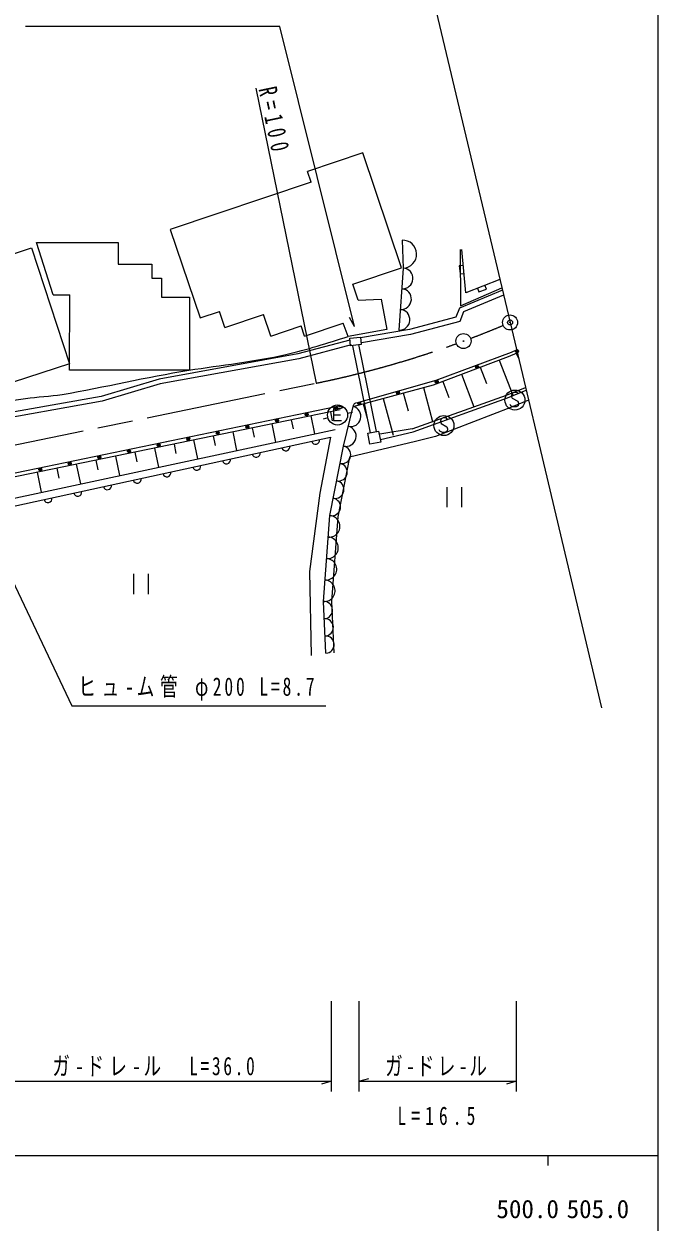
# Model space of a CAD drawing. Units: millimetres, scale not verified. Extents: x 40000 to 680000, y 20000 to 380000.
# Drawn here: x 515766 to 579000, y 198357 to 317761 of the extents above; entities that cross this region are included whole.
import ezdxf
from ezdxf.enums import TextEntityAlignment as Align

# ---------------------------------------------------------------- set-up
doc = ezdxf.new("R2010")
doc.units = ezdxf.units.MM
doc.header["$LTSCALE"] = 1000
doc.header["$PDMODE"] = 32
doc.header["$PDSIZE"] = 500
doc.linetypes.add('CHAIN', pattern=[18.5, 12, -1.5, 3.5, -1.5])
for name, color, linetype, lineweight in [('M-BGD', 7, 'Continuous', 25), ('M-BMK', 2, 'CHAIN', 13), ('M-BMK-SRVR', 3, 'Continuous', 25), ('M-STR-HTXT', 7, 'Continuous', 13), ('M-STR-STRC', 7, 'Continuous', 25), ('M-TTL-BAND', 7, 'Continuous', 25)]:
    doc.layers.add(name, color=color, linetype=linetype, lineweight=lineweight)
doc.layers.add('M-OTRS', color=6, linetype='Continuous')
doc.styles.add('ＭＳ ゴシック', font='')
doc.styles.get('ＭＳ ゴシック').set_extended_font_data('MS Gothic')

msp = doc.modelspace()

# ---------------------------------------------------------------- linework, layer by layer
at = {"layer": 'M-BGD'}
for p, q in [((549560, 304913), (544039, 303048)), ((544392, 302002), (544039, 303048)), ((510899, 293594), (516517, 295437)), ((517001, 295989), (525165, 295984)), ((518686, 290755), (517001, 295989)), ((525165, 295984), (525164, 293809)), ((525164, 293809), (528504, 293807)), ((528504, 293807), (528503, 292417)), ((528503, 292417), (529476, 292417)), ((529476, 292417), (529475, 290544)), ((549104, 290222), (548563, 291822)), ((518686, 290755), (520328, 290754)), ((529475, 290544), (532280, 290542)), ((532280, 290542), (532276, 283264)), ((533333, 288462), (535257, 289113)), ((535799, 287509), (535257, 289113)), ((535799, 287509), (539647, 288810)), ((540377, 286648), (539647, 288810)), ((543758, 286657), (547603, 287956)), ((540377, 286648), (543414, 287674)), ((543758, 286657), (543414, 287674)), ((550338, 277021), (548568, 285689)), ((550925, 277141), (549156, 285809)), ((563151, 284257), (564529, 280778)), ((564861, 284941), (565102, 284381)), ((561277, 283552), (561892, 281916)), ((549157, 280069), (556874, 282256)), ((557530, 282143), (558135, 280535)), ((559404, 282848), (560624, 279604)), ((553594, 280983), (554074, 279203)), ((555594, 281522), (556509, 278126)), ((546877, 279596), (511450, 272285)), ((547171, 279657), (546877, 279596)), ((548868, 279987), (549157, 280069)), ((549595, 279905), (549983, 278467)), ((551595, 280444), (552587, 276764)), ((547302, 279309), (510263, 271681)), ((542428, 278305), (542616, 277395)), ((544378, 278707), (544750, 276899)), ((546079, 278509), (545599, 278369)), ((546327, 279108), (546512, 278211)), ((546638, 278791), (547318, 278790)), ((548022, 278971), (548514, 279061)), ((536580, 277101), (536964, 275239)), ((538530, 277502), (538720, 276578)), ((540479, 277904), (540857, 276069)), ((554482, 277398), (551246, 276864)), ((551321, 276341), (554583, 277116)), ((530732, 275896), (530928, 274945)), ((532681, 276298), (533070, 274409)), ((534631, 276699), (534824, 275762)), ((524884, 274692), (525284, 272749)), ((526833, 275093), (527032, 274129)), ((528783, 275495), (529177, 273579)), ((519036, 273487), (519240, 272496)), ((520985, 273889), (521391, 271919)), ((522934, 274290), (523136, 273312)), ((517086, 273086), (517497, 271089)), ((557921, 271600), (557925, 269600)), ((559445, 269603), (559441, 271603)), ((526674, 262945), (526675, 260945)), ((528195, 260946), (528194, 262946))]:
    msp.add_line(p, q, dxfattribs=at)
for points in [[(548563, 291822), (553427, 293465), (549560, 304913)], [(544392, 302002), (530360, 297261), (533333, 288462)], [(553483, 296206), (553593, 293432), (553143, 287250)], [(516517, 295437), (520301, 283899), (514682, 282056)], [(559259, 295285), (559287, 289673), (563420, 291465)], [(563223, 292295), (559829, 290964), (559429, 295279)], [(559576, 293691), (559178, 293654), (559252, 292858), (559650, 292894)], [(560993, 291420), (561140, 291048), (561884, 291340), (561738, 291712)], [(532276, 283264), (520324, 283271), (520328, 290754)], [(549104, 290222), (551390, 290338), (551939, 287294), (548091, 286618), (547603, 287956)], [(563476, 291229), (559210, 289450), (558850, 288526), (554218, 287312), (549334, 286466)], [(563593, 290736), (559598, 289070), (559223, 288107), (554324, 286823), (549419, 285973)], [(548266, 286261), (543063, 284874), (529245, 282370), (523466, 280644), (511583, 278533)], [(548395, 285778), (543172, 284385), (529361, 281883), (523582, 280157), (511671, 278041)], [(548596, 279635), (556593, 281791), (564087, 284609), (564959, 284983)], [(556874, 282256), (564371, 285048), (564886, 285290)], [(554482, 277398), (563896, 280779), (565775, 281546)], [(554583, 277116), (564003, 280499), (565845, 281250)], [(545882, 255049), (545642, 260206), (546284, 268761), (547639, 275689), (548596, 279635)], [(566079, 280266), (564372, 279569), (556819, 276652), (554815, 276143), (548237, 274581), (547078, 268654), (546443, 260194), (546681, 255086)], [(547438, 279430), (546638, 279431), (546638, 278231), (547438, 278230)], [(547171, 279657), (547249, 279673), (547300, 279673), (547365, 279656), (547410, 279635), (547448, 279602), (547489, 279549), (547509, 279502), (547515, 279473)], [(548648, 279665), (548637, 279704), (548640, 279767), (548655, 279823), (548689, 279885), (548729, 279927), (548791, 279966), (548868, 279987)], [(505116, 259779), (507313, 260722), (510471, 268586), (511657, 269845), (546785, 277333)], [(504925, 258929), (508275, 260136), (511661, 269028), (546333, 276591)], [(546333, 276591), (545272, 271010), (544232, 263187), (544403, 254809)]]:
    msp.add_lwpolyline(points, dxfattribs=at)
for points in [[(549403, 285799), (548324, 285699), (548255, 286446), (549334, 286546)], [(551346, 276083), (550271, 275874), (550057, 276969), (551133, 277179)]]:
    msp.add_lwpolyline(points, close=True, dxfattribs=at)
for centre, radius in [((564950, 285155), 150), ((564950, 285155), 90), ((564950, 285155), 30), ((560942, 283610), 150), ((560942, 283610), 90), ((560942, 283610), 30), ((556915, 282111), 150), ((556927, 282115), 150), ((556915, 282111), 90), ((556927, 282115), 90), ((556915, 282111), 30), ((556927, 282115), 30), ((553056, 281018), 150), ((553056, 281018), 90), ((553056, 281018), 30), ((547038, 278790), 1000), ((546907, 279449), 150), ((546907, 279449), 90), ((546907, 279449), 30), ((549198, 279925), 150), ((549198, 279925), 90), ((549198, 279925), 30), ((541003, 278231), 150), ((541003, 278231), 90), ((541003, 278231), 30), ((543955, 278840), 150), ((543955, 278840), 90), ((543955, 278840), 30), ((535098, 277012), 150), ((535098, 277012), 90), ((535098, 277012), 30), ((538051, 277621), 150), ((538051, 277621), 90), ((538051, 277621), 30), ((529194, 275794), 150), ((529194, 275794), 90), ((529194, 275794), 30), ((532146, 276403), 150), ((532146, 276403), 90), ((532146, 276403), 30), ((523289, 274575), 150), ((523289, 274575), 90), ((526241, 275184), 150), ((526241, 275184), 90), ((526241, 275184), 30), ((517385, 273356), 150), ((517385, 273356), 90), ((520337, 273966), 150), ((520337, 273966), 90), ((520337, 273966), 30), ((523289, 274575), 30), ((517385, 273356), 30)]:
    msp.add_circle(centre, radius, dxfattribs=at)
for centre, radius, start, end in [((553538, 294819), 1388, 272.28131, 92.28131), ((553518, 292402), 1033, 265.83109, 85.83109), ((553368, 290341), 1033, 265.83109, 85.83109), ((553218, 288280), 1033, 265.83109, 85.83109), ((524860, 379931), 100000, 293.19092, 293.19122), ((548356, 278649), 1015, 256.36718, 76.36718), ((547878, 276676), 1015, 256.36718, 76.36718), ((544850, 276268), 400, 192.30509, 12.30509), ((538919, 274974), 400, 192.30509, 12.30509), ((541885, 275621), 400, 192.30509, 12.30509), ((547469, 274823), 882, 258.93631, 78.93631), ((532988, 273680), 400, 192.30509, 12.30509), ((535954, 274327), 400, 192.30509, 12.30509), ((547131, 273091), 882, 258.93631, 78.93631), ((527057, 272387), 400, 192.30509, 12.30509), ((530023, 273034), 400, 192.30509, 12.30509), ((521126, 271093), 400, 192.30509, 12.30509), ((524092, 271740), 400, 192.30509, 12.30509), ((546792, 271359), 882, 258.93631, 78.93631), ((518161, 270446), 400, 192.30509, 12.30509), ((546453, 269627), 882, 258.93631, 78.93631), ((546204, 267692), 1072, 265.70747, 85.70747), ((546043, 265553), 1072, 265.70747, 85.70747), ((545883, 263414), 1072, 265.70747, 85.70747), ((545722, 261275), 1072, 265.70747, 85.70747), ((545682, 259346), 860, 272.66419, 92.66419), ((545762, 257628), 860, 272.66419, 92.66419), ((545842, 255909), 860, 272.66419, 92.66419)]:
    msp.add_arc(centre, radius, start, end, dxfattribs=at)
msp.add_open_spline([(490334, 276827), (492855, 277265), (495376, 277703), (497879, 277929), (500048, 278124), (502202, 278160), (504337, 279319), (505621, 280016), (506898, 281119), (508055, 280719), (508427, 280603), (508788, 280342), (509143, 280067), (509568, 279739), (509985, 279384), (510448, 279288), (510987, 279168), (511590, 279414), (512188, 279617), (514711, 280449), (517139, 280537), (519577, 280829), (523801, 281566), (527975, 282577), (532214, 283254), (535444, 283770), (538712, 284091), (541890, 284821), (543984, 285302), (546037, 285960), (548091, 286618)], degree=3, knots=[0, 0, 0, 0, 1, 1, 1, 2, 2, 2, 3, 3, 3, 4, 4, 4, 5, 5, 5, 6, 6, 6, 7, 7, 7, 8, 8, 8, 9, 9, 9, 10, 10, 10, 10], dxfattribs=at)
at = {"layer": 'M-BMK'}
msp.add_line((473672, 267383), (544909, 281961), dxfattribs=at)
for start, end in [(290.7562, 292.76155), (281.5658, 289.89676)]:
    msp.add_arc((524860, 379931), 100000, start, end, dxfattribs=at)
at = {"layer": 'M-BMK-SRVR'}
msp.add_lwpolyline([(552633, 336902), (564240, 288011), (573361, 249592)], dxfattribs=at)
for centre, radius in [((564240, 288011), 750), ((564240, 288011), 30), ((559597, 286158), 750), ((559597, 286158), 30)]:
    msp.add_circle(centre, radius, dxfattribs=at)
at = {"layer": 'M-OTRS'}
msp.add_point((564240, 288011), dxfattribs=at)
at = {"layer": 'M-STR-HTXT'}
for p, q in [((538895, 311352), (544909, 281961)), ((548727, 287611), (548214, 288514)), ((546422, 211382), (546422, 220382)), ((549157, 220382), (549157, 211382)), ((564886, 211382), (564886, 220382)), ((549157, 212382), (550157, 212662)), ((511450, 212382), (546422, 212382)), ((546422, 212382), (545422, 212102)), ((549157, 212382), (564886, 212382)), ((564886, 212382), (563886, 212102))]:
    msp.add_line(p, q, dxfattribs=at)
for points in [[(548727, 287611), (541286, 317511), (515936, 317511)], [(511908, 267976), (520528, 249808), (545878, 249808)]]:
    msp.add_lwpolyline(points, dxfattribs=at)
at = {"layer": 'M-STR-STRC'}
for points in [[(565048, 280918), (564968, 280998), (564808, 281038), (564648, 281038), (564408, 280918), (564368, 280678), (564448, 280478), (565008, 280158), (565088, 279958), (565048, 279718), (564848, 279598), (564568, 279598), (564328, 279718), (564248, 279838)], [(557970, 278381), (557890, 278461), (557730, 278501), (557570, 278501), (557330, 278381), (557290, 278141), (557370, 277941), (557930, 277621), (558010, 277421), (557970, 277181), (557770, 277061), (557490, 277061), (557250, 277181), (557170, 277301)]]:
    msp.add_lwpolyline(points, dxfattribs=at)
for centre in [(564728, 280278), (557650, 277741)]:
    msp.add_circle(centre, 1000, dxfattribs=at)
at = {"layer": 'M-TTL-BAND'}
for p, q in [((579000, 20000), (579000, 370000)), ((40000, 205000), (579000, 205000)), ((568000, 205000), (568000, 204000))]:
    msp.add_line(p, q, dxfattribs=at)

# ---------------------------------------------------------------- texts
at = {"layer": 'M-STR-HTXT', "insert": (539119, 311288), "char_height": 1833, "attachment_point": 7, "rotation": 281.8, "style": 'ＭＳ ゴシック'}
msp.add_mtext('\\T1.61;\\W0.7;R=100', dxfattribs=at)
at = {"layer": 'M-STR-HTXT', "char_height": 1833, "attachment_point": 7, "style": 'ＭＳ ゴシック'}
for s, insert in [('\\T1.33;\\W0.7;ヒュ-ム管\\~φ200\\~L=8.7', (521195, 250308)), ('\\T1.3;\\W0.7;ガ-ドレ-ル\u3000L=36.0', (518594, 212882)), ('\\T1.2;\\W0.7;ガ-ドレ-ル', (551788, 212882)), ('\\T1.58;\\W0.7;L=16.5', (553013, 208008))]:
    msp.add_mtext(s, dxfattribs=dict(at, insert=insert))
at = {"layer": 'M-TTL-BAND', "style": 'ＭＳ ゴシック'}
for s, p in [('500.0', (566000, 198195)), ('505.0', (573000, 198195))]:
    msp.add_text(s, height=1833, dxfattribs=at).set_placement(p, align=Align.BOTTOM_CENTER)

doc.saveas('drawing.dxf')
